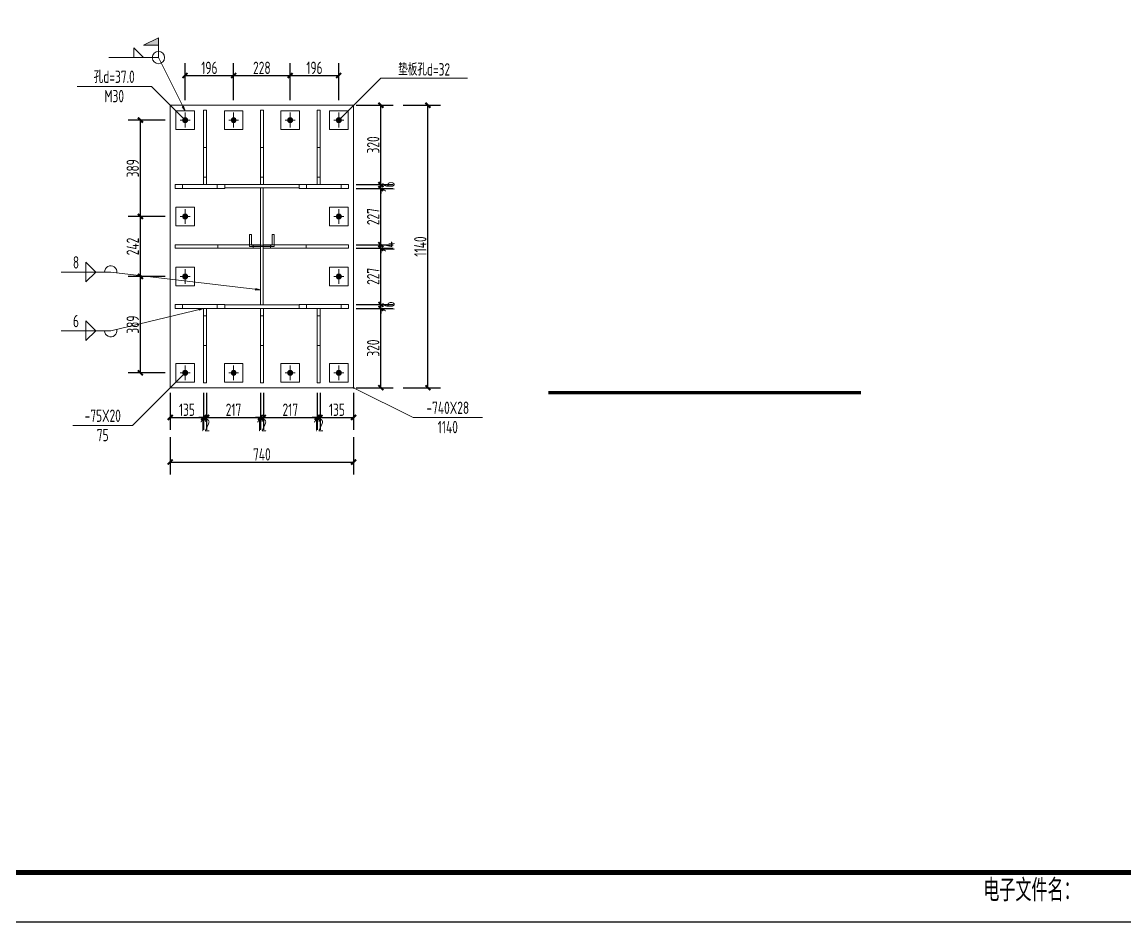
# Model space of a CAD drawing. Extents: x 95752 to 843522, y -411933 to 75567.
# Drawn here: x 221188 to 243435, y -93953 to -75794 of the extents above; entities that cross this region are included whole.
import ezdxf
from ezdxf.enums import TextEntityAlignment as Align

# ---------------------------------------------------------------- set-up
doc = ezdxf.new("R2010")
doc.units = 0
doc.header["$LTSCALE"] = 1000
doc.header["$MEASUREMENT"] = 0
doc.linetypes.add('线型2', pattern=[2.5, 1.5, -1])
for name, color, linetype, lineweight in [('14', 2, 'Continuous', 20), ('孔标注', 9, 'Continuous', 18), ('字符标注', 9, 'Continuous', 18), ('尺寸标注', 9, 'Continuous', 18), ('柱_主零件_实线', 51, 'Continuous', 18), ('柱_零件_实线', 3, 'Continuous', 18), ('焊缝标注', 9, 'Continuous', 18), ('螺栓组-普通_实线', 9, 'Continuous', 18), ('钢板标注', 9, 'Continuous', 18)]:
    doc.layers.add(name, color=color, linetype=linetype, lineweight=lineweight)
for name, color, linetype in [('_0', 7, 'Continuous'), ('DIM_SYMB', 3, 'Continuous'), ('PUB_TITLE', 4, 'Continuous')]:
    doc.layers.add(name, color=color, linetype=linetype)
doc.styles.add('FromPkpm', font='Pkpmeng', dxfattribs={"width": 0.7, "bigfont": 'Pkpmchn'})
doc.styles.add('hztxt0', font='romans.shx', dxfattribs={"bigfont": 'gbcbig0.shx'})
doc.dimstyles.new('Pkpm_100', dxfattribs={"dimtxt": 250, "dimasz": 100, "dimexe": 250, "dimexo": 0.0625, "dimgap": 30, "dimtad": 1, "dimdec": 0, "dimrnd": 5, "dimzin": 0, "dimdsep": 46, "dimtxsty": 'FromPkpm', "dimblk1": 'ARCHTICK', "dimblk2": 'ARCHTICK', "dimsah": 1, "dimcen": 0.09, "dimadec": 0, "dimazin": 0, "dimtfac": 1, "dimtdec": 0, "dimtix": 1, "dimtmove": 2, "dimatfit": 1, "dimfxl": 1, "dimtolj": 1, "dimtzin": 0, "dimarcsym": 0})

# ---------------------------------------------------------------- blocks, each defined once
blk = doc.blocks.new('_ArchTick')
at = {"color": 0, "linetype": 'ByBlock', "const_width": 0.4}
blk.add_lwpolyline([(-0.5, -0.5), (0.5, 0.5)], dxfattribs=at)
blk = doc.blocks.new('*D155')
at = {"layer": 'Defpoints', "color": 0, "linetype": 'Continuous', "transparency": 16777216}
for p in [(225456, -76873), (224476, -77473), (225456, -77473)]:
    blk.add_point(p, dxfattribs=at)
at = {"layer": '尺寸标注', "color": 0, "linetype": 'Continuous', "lineweight": -2, "transparency": 16777216}
for p, q in [((224476, -77373), (224476, -76623)), ((225456, -77373), (225456, -76623)), ((224476, -76873), (225456, -76873))]:
    blk.add_line(p, q, dxfattribs=at)
at = {"layer": '尺寸标注', "color": 0, "linetype": 'Continuous', "lineweight": -2, "transparency": 16777216, "xscale": 100, "yscale": 100, "zscale": 100, "rotation": 180}
blk.add_blockref('_ArchTick', (224476, -76873), dxfattribs=at)
at = {"layer": '尺寸标注', "color": 0, "linetype": 'Continuous', "lineweight": -2, "transparency": 16777216, "xscale": 100, "yscale": 100, "zscale": 100}
blk.add_blockref('_ArchTick', (225456, -76873), dxfattribs=at)
at = {"layer": '尺寸标注', "color": 0, "linetype": 'Continuous', "lineweight": 18, "transparency": 16777216, "insert": (224966, -76718), "char_height": 250, "attachment_point": 5, "style": 'FromPkpm'}
blk.add_mtext('\\A1;196', dxfattribs=at)
blk = doc.blocks.new('*D156')
at = {"layer": 'Defpoints', "color": 0, "linetype": 'Continuous', "transparency": 16777216}
for p in [(226596, -76873), (225456, -77473), (226596, -77473)]:
    blk.add_point(p, dxfattribs=at)
at = {"layer": '尺寸标注', "color": 0, "linetype": 'Continuous', "lineweight": -2, "transparency": 16777216}
for p, q in [((225456, -77373), (225456, -76623)), ((226596, -77373), (226596, -76623)), ((225456, -76873), (226596, -76873))]:
    blk.add_line(p, q, dxfattribs=at)
at = {"layer": '尺寸标注', "color": 0, "linetype": 'Continuous', "lineweight": -2, "transparency": 16777216, "xscale": 100, "yscale": 100, "zscale": 100, "rotation": 180}
blk.add_blockref('_ArchTick', (225456, -76873), dxfattribs=at)
at = {"layer": '尺寸标注', "color": 0, "linetype": 'Continuous', "lineweight": -2, "transparency": 16777216, "xscale": 100, "yscale": 100, "zscale": 100}
blk.add_blockref('_ArchTick', (226596, -76873), dxfattribs=at)
at = {"layer": '尺寸标注', "color": 0, "linetype": 'Continuous', "lineweight": 18, "transparency": 16777216, "insert": (226026, -76718), "char_height": 250, "attachment_point": 5, "style": 'FromPkpm'}
blk.add_mtext('\\A1;228', dxfattribs=at)
blk = doc.blocks.new('*D157')
at = {"layer": 'Defpoints', "color": 0, "linetype": 'Continuous', "transparency": 16777216}
for p in [(227576, -76873), (226596, -77473), (227576, -77473)]:
    blk.add_point(p, dxfattribs=at)
at = {"layer": '尺寸标注', "color": 0, "linetype": 'Continuous', "lineweight": -2, "transparency": 16777216}
for p, q in [((226596, -77373), (226596, -76623)), ((227576, -77373), (227576, -76623)), ((226596, -76873), (227576, -76873))]:
    blk.add_line(p, q, dxfattribs=at)
at = {"layer": '尺寸标注', "color": 0, "linetype": 'Continuous', "lineweight": -2, "transparency": 16777216, "xscale": 100, "yscale": 100, "zscale": 100, "rotation": 180}
blk.add_blockref('_ArchTick', (226596, -76873), dxfattribs=at)
at = {"layer": '尺寸标注', "color": 0, "linetype": 'Continuous', "lineweight": -2, "transparency": 16777216, "xscale": 100, "yscale": 100, "zscale": 100}
blk.add_blockref('_ArchTick', (227576, -76873), dxfattribs=at)
at = {"layer": '尺寸标注', "color": 0, "linetype": 'Continuous', "lineweight": 18, "transparency": 16777216, "insert": (227086, -76718), "char_height": 250, "attachment_point": 5, "style": 'FromPkpm'}
blk.add_mtext('\\A1;196', dxfattribs=at)
blk = doc.blocks.new('*D158')
at = {"layer": 'Defpoints', "color": 0, "linetype": 'Continuous', "transparency": 16777216}
for p in [(223576, -80928), (224176, -80928), (224176, -82873)]:
    blk.add_point(p, dxfattribs=at)
at = {"layer": '尺寸标注', "color": 0, "linetype": 'Continuous', "lineweight": -2, "transparency": 16777216}
for p, q in [((224076, -80928), (223326, -80928)), ((223576, -82873), (223576, -80928)), ((224076, -82873), (223326, -82873))]:
    blk.add_line(p, q, dxfattribs=at)
at = {"layer": '尺寸标注', "color": 0, "linetype": 'Continuous', "lineweight": -2, "transparency": 16777216, "xscale": 100, "yscale": 100, "zscale": 100}
for p, rotation in [((223576, -80928), 90), ((223576, -82873), 270)]:
    blk.add_blockref('_ArchTick', p, dxfattribs=dict(at, rotation=rotation))
at = {"layer": '尺寸标注', "color": 0, "linetype": 'Continuous', "lineweight": 18, "transparency": 16777216, "insert": (223421, -81900), "char_height": 250, "attachment_point": 5, "rotation": 90, "style": 'FromPkpm'}
blk.add_mtext('\\A1;389', dxfattribs=at)
blk = doc.blocks.new('*D159')
at = {"layer": 'Defpoints', "color": 0, "linetype": 'Continuous', "transparency": 16777216}
for p in [(223576, -79718), (224176, -79718), (224176, -80928)]:
    blk.add_point(p, dxfattribs=at)
at = {"layer": '尺寸标注', "color": 0, "linetype": 'Continuous', "lineweight": -2, "transparency": 16777216}
for p, q in [((224076, -79718), (223326, -79718)), ((223576, -80928), (223576, -79718)), ((224076, -80928), (223326, -80928))]:
    blk.add_line(p, q, dxfattribs=at)
at = {"layer": '尺寸标注', "color": 0, "linetype": 'Continuous', "lineweight": -2, "transparency": 16777216, "xscale": 100, "yscale": 100, "zscale": 100}
for p, rotation in [((223576, -79718), 90), ((223576, -80928), 270)]:
    blk.add_blockref('_ArchTick', p, dxfattribs=dict(at, rotation=rotation))
at = {"layer": '尺寸标注', "color": 0, "linetype": 'Continuous', "lineweight": 18, "transparency": 16777216, "insert": (223421, -80323), "char_height": 250, "attachment_point": 5, "rotation": 90, "style": 'FromPkpm'}
blk.add_mtext('\\A1;242', dxfattribs=at)
blk = doc.blocks.new('*D160')
at = {"layer": 'Defpoints', "color": 0, "linetype": 'Continuous', "transparency": 16777216}
for p in [(223576, -77773), (224176, -77773), (224176, -79718)]:
    blk.add_point(p, dxfattribs=at)
at = {"layer": '尺寸标注', "color": 0, "linetype": 'Continuous', "lineweight": -2, "transparency": 16777216}
for p, q in [((224076, -77773), (223326, -77773)), ((223576, -79718), (223576, -77773)), ((224076, -79718), (223326, -79718))]:
    blk.add_line(p, q, dxfattribs=at)
at = {"layer": '尺寸标注', "color": 0, "linetype": 'Continuous', "lineweight": -2, "transparency": 16777216, "xscale": 100, "yscale": 100, "zscale": 100}
for p, rotation in [((223576, -77773), 90), ((223576, -79718), 270)]:
    blk.add_blockref('_ArchTick', p, dxfattribs=dict(at, rotation=rotation))
at = {"layer": '尺寸标注', "color": 0, "linetype": 'Continuous', "lineweight": 18, "transparency": 16777216, "insert": (223421, -78745), "char_height": 250, "attachment_point": 5, "rotation": 90, "style": 'FromPkpm'}
blk.add_mtext('\\A1;389', dxfattribs=at)
blk = doc.blocks.new('*D161')
at = {"layer": 'Defpoints', "color": 0, "linetype": 'Continuous', "transparency": 16777216}
for p in [(228776, -77473), (229376, -77473), (228776, -83173)]:
    blk.add_point(p, dxfattribs=at)
at = {"layer": '尺寸标注', "color": 0, "linetype": 'Continuous', "lineweight": -2, "transparency": 16777216}
for p, q in [((228876, -77473), (229626, -77473)), ((229376, -83173), (229376, -77473)), ((228876, -83173), (229626, -83173))]:
    blk.add_line(p, q, dxfattribs=at)
at = {"layer": '尺寸标注', "color": 0, "linetype": 'Continuous', "lineweight": -2, "transparency": 16777216, "xscale": 100, "yscale": 100, "zscale": 100}
for p, rotation in [((229376, -77473), 90), ((229376, -83173), 270)]:
    blk.add_blockref('_ArchTick', p, dxfattribs=dict(at, rotation=rotation))
at = {"layer": '尺寸标注', "color": 0, "linetype": 'Continuous', "lineweight": 18, "transparency": 16777216, "insert": (229221, -80323), "char_height": 250, "attachment_point": 5, "rotation": 90, "style": 'FromPkpm'}
blk.add_mtext('\\A1;1140', dxfattribs=at)
blk = doc.blocks.new('*D162')
at = {"layer": 'Defpoints', "color": 0, "linetype": 'Continuous', "transparency": 16777216}
for p in [(224176, -84073), (227876, -84073), (227876, -84673)]:
    blk.add_point(p, dxfattribs=at)
at = {"layer": '尺寸标注', "color": 0, "linetype": 'Continuous', "lineweight": -2, "transparency": 16777216}
for p, q in [((224176, -84173), (224176, -84923)), ((227876, -84173), (227876, -84923)), ((224176, -84673), (227876, -84673))]:
    blk.add_line(p, q, dxfattribs=at)
at = {"layer": '尺寸标注', "color": 0, "linetype": 'Continuous', "lineweight": -2, "transparency": 16777216, "xscale": 100, "yscale": 100, "zscale": 100, "rotation": 180}
blk.add_blockref('_ArchTick', (224176, -84673), dxfattribs=at)
at = {"layer": '尺寸标注', "color": 0, "linetype": 'Continuous', "lineweight": -2, "transparency": 16777216, "xscale": 100, "yscale": 100, "zscale": 100}
blk.add_blockref('_ArchTick', (227876, -84673), dxfattribs=at)
at = {"layer": '尺寸标注', "color": 0, "linetype": 'Continuous', "lineweight": 18, "transparency": 16777216, "insert": (226026, -84518), "char_height": 250, "attachment_point": 5, "style": 'FromPkpm'}
blk.add_mtext('\\A1;740', dxfattribs=at)
blk = doc.blocks.new('*D163')
at = {"layer": 'Defpoints', "color": 0, "linetype": 'Continuous', "transparency": 16777216}
for p in [(224176, -83173), (224851, -83173), (224851, -83773)]:
    blk.add_point(p, dxfattribs=at)
at = {"layer": '尺寸标注', "color": 0, "linetype": 'Continuous', "lineweight": -2, "transparency": 16777216}
for p, q in [((224176, -83273), (224176, -84023)), ((224851, -83273), (224851, -84023)), ((224176, -83773), (224851, -83773))]:
    blk.add_line(p, q, dxfattribs=at)
at = {"layer": '尺寸标注', "color": 0, "linetype": 'Continuous', "lineweight": -2, "transparency": 16777216, "xscale": 100, "yscale": 100, "zscale": 100, "rotation": 180}
blk.add_blockref('_ArchTick', (224176, -83773), dxfattribs=at)
at = {"layer": '尺寸标注', "color": 0, "linetype": 'Continuous', "lineweight": -2, "transparency": 16777216, "xscale": 100, "yscale": 100, "zscale": 100}
blk.add_blockref('_ArchTick', (224851, -83773), dxfattribs=at)
at = {"layer": '尺寸标注', "color": 0, "linetype": 'Continuous', "lineweight": 18, "transparency": 16777216, "insert": (224514, -83618), "char_height": 250, "attachment_point": 5, "style": 'FromPkpm'}
blk.add_mtext('\\A1;135', dxfattribs=at)
blk = doc.blocks.new('*D164')
at = {"layer": 'Defpoints', "color": 0, "linetype": 'Continuous', "transparency": 16777216}
for p in [(224851, -83173), (224911, -83173), (224911, -83773)]:
    blk.add_point(p, dxfattribs=at)
at = {"layer": '尺寸标注', "color": 0, "linetype": 'Continuous', "lineweight": -2, "transparency": 16777216}
for p, q in [((224851, -83273), (224851, -84023)), ((224911, -83273), (224911, -84023)), ((224851, -83773), (224751, -83773)), ((224851, -83773), (224911, -83773)), ((224911, -83773), (225011, -83773))]:
    blk.add_line(p, q, dxfattribs=at)
at = {"layer": '尺寸标注', "color": 0, "linetype": 'Continuous', "lineweight": -2, "transparency": 16777216, "xscale": 100, "yscale": 100, "zscale": 100}
blk.add_blockref('_ArchTick', (224851, -83773), dxfattribs=at)
at = {"layer": '尺寸标注', "color": 0, "linetype": 'Continuous', "lineweight": -2, "transparency": 16777216, "xscale": 100, "yscale": 100, "zscale": 100, "rotation": 180}
blk.add_blockref('_ArchTick', (224911, -83773), dxfattribs=at)
at = {"layer": '尺寸标注', "color": 0, "linetype": 'Continuous', "lineweight": 18, "transparency": 16777216, "insert": (224881, -83928), "char_height": 250, "attachment_point": 5, "style": 'FromPkpm'}
blk.add_mtext('\\A1;12', dxfattribs=at)
blk = doc.blocks.new('*D165')
at = {"layer": 'Defpoints', "color": 0, "linetype": 'Continuous', "transparency": 16777216}
for p in [(224911, -83173), (225996, -83173), (225996, -83773)]:
    blk.add_point(p, dxfattribs=at)
at = {"layer": '尺寸标注', "color": 0, "linetype": 'Continuous', "lineweight": -2, "transparency": 16777216}
for p, q in [((224911, -83273), (224911, -84023)), ((225996, -83273), (225996, -84023)), ((224911, -83773), (225996, -83773))]:
    blk.add_line(p, q, dxfattribs=at)
at = {"layer": '尺寸标注', "color": 0, "linetype": 'Continuous', "lineweight": -2, "transparency": 16777216, "xscale": 100, "yscale": 100, "zscale": 100, "rotation": 180}
blk.add_blockref('_ArchTick', (224911, -83773), dxfattribs=at)
at = {"layer": '尺寸标注', "color": 0, "linetype": 'Continuous', "lineweight": -2, "transparency": 16777216, "xscale": 100, "yscale": 100, "zscale": 100}
blk.add_blockref('_ArchTick', (225996, -83773), dxfattribs=at)
at = {"layer": '尺寸标注', "color": 0, "linetype": 'Continuous', "lineweight": 18, "transparency": 16777216, "insert": (225454, -83618), "char_height": 250, "attachment_point": 5, "style": 'FromPkpm'}
blk.add_mtext('\\A1;217', dxfattribs=at)
blk = doc.blocks.new('*D166')
at = {"layer": 'Defpoints', "color": 0, "linetype": 'Continuous', "transparency": 16777216}
for p in [(225996, -83173), (226056, -83173), (226056, -83773)]:
    blk.add_point(p, dxfattribs=at)
at = {"layer": '尺寸标注', "color": 0, "linetype": 'Continuous', "lineweight": -2, "transparency": 16777216}
for p, q in [((225996, -83273), (225996, -84023)), ((226056, -83273), (226056, -84023)), ((225996, -83773), (225896, -83773)), ((225996, -83773), (226056, -83773)), ((226056, -83773), (226156, -83773))]:
    blk.add_line(p, q, dxfattribs=at)
at = {"layer": '尺寸标注', "color": 0, "linetype": 'Continuous', "lineweight": -2, "transparency": 16777216, "xscale": 100, "yscale": 100, "zscale": 100}
blk.add_blockref('_ArchTick', (225996, -83773), dxfattribs=at)
at = {"layer": '尺寸标注', "color": 0, "linetype": 'Continuous', "lineweight": -2, "transparency": 16777216, "xscale": 100, "yscale": 100, "zscale": 100, "rotation": 180}
blk.add_blockref('_ArchTick', (226056, -83773), dxfattribs=at)
at = {"layer": '尺寸标注', "color": 0, "linetype": 'Continuous', "lineweight": 18, "transparency": 16777216, "insert": (226026, -83928), "char_height": 250, "attachment_point": 5, "style": 'FromPkpm'}
blk.add_mtext('\\A1;12', dxfattribs=at)
blk = doc.blocks.new('*D167')
at = {"layer": 'Defpoints', "color": 0, "linetype": 'Continuous', "transparency": 16777216}
for p in [(226056, -83173), (227141, -83173), (227141, -83773)]:
    blk.add_point(p, dxfattribs=at)
at = {"layer": '尺寸标注', "color": 0, "linetype": 'Continuous', "lineweight": -2, "transparency": 16777216}
for p, q in [((226056, -83273), (226056, -84023)), ((227141, -83273), (227141, -84023)), ((226056, -83773), (227141, -83773))]:
    blk.add_line(p, q, dxfattribs=at)
at = {"layer": '尺寸标注', "color": 0, "linetype": 'Continuous', "lineweight": -2, "transparency": 16777216, "xscale": 100, "yscale": 100, "zscale": 100, "rotation": 180}
blk.add_blockref('_ArchTick', (226056, -83773), dxfattribs=at)
at = {"layer": '尺寸标注', "color": 0, "linetype": 'Continuous', "lineweight": -2, "transparency": 16777216, "xscale": 100, "yscale": 100, "zscale": 100}
blk.add_blockref('_ArchTick', (227141, -83773), dxfattribs=at)
at = {"layer": '尺寸标注', "color": 0, "linetype": 'Continuous', "lineweight": 18, "transparency": 16777216, "insert": (226599, -83618), "char_height": 250, "attachment_point": 5, "style": 'FromPkpm'}
blk.add_mtext('\\A1;217', dxfattribs=at)
blk = doc.blocks.new('*D168')
at = {"layer": 'Defpoints', "color": 0, "linetype": 'Continuous', "transparency": 16777216}
for p in [(227141, -83173), (227201, -83173), (227201, -83773)]:
    blk.add_point(p, dxfattribs=at)
at = {"layer": '尺寸标注', "color": 0, "linetype": 'Continuous', "lineweight": -2, "transparency": 16777216}
for p, q in [((227141, -83273), (227141, -84023)), ((227201, -83273), (227201, -84023)), ((227141, -83773), (227041, -83773)), ((227141, -83773), (227201, -83773)), ((227201, -83773), (227301, -83773))]:
    blk.add_line(p, q, dxfattribs=at)
at = {"layer": '尺寸标注', "color": 0, "linetype": 'Continuous', "lineweight": -2, "transparency": 16777216, "xscale": 100, "yscale": 100, "zscale": 100}
blk.add_blockref('_ArchTick', (227141, -83773), dxfattribs=at)
at = {"layer": '尺寸标注', "color": 0, "linetype": 'Continuous', "lineweight": -2, "transparency": 16777216, "xscale": 100, "yscale": 100, "zscale": 100, "rotation": 180}
blk.add_blockref('_ArchTick', (227201, -83773), dxfattribs=at)
at = {"layer": '尺寸标注', "color": 0, "linetype": 'Continuous', "lineweight": 18, "transparency": 16777216, "insert": (227171, -83928), "char_height": 250, "attachment_point": 5, "style": 'FromPkpm'}
blk.add_mtext('\\A1;12', dxfattribs=at)
blk = doc.blocks.new('*D169')
at = {"layer": 'Defpoints', "color": 0, "linetype": 'Continuous', "transparency": 16777216}
for p in [(227201, -83173), (227876, -83173), (227876, -83773)]:
    blk.add_point(p, dxfattribs=at)
at = {"layer": '尺寸标注', "color": 0, "linetype": 'Continuous', "lineweight": -2, "transparency": 16777216}
for p, q in [((227201, -83273), (227201, -84023)), ((227876, -83273), (227876, -84023)), ((227201, -83773), (227876, -83773))]:
    blk.add_line(p, q, dxfattribs=at)
at = {"layer": '尺寸标注', "color": 0, "linetype": 'Continuous', "lineweight": -2, "transparency": 16777216, "xscale": 100, "yscale": 100, "zscale": 100, "rotation": 180}
blk.add_blockref('_ArchTick', (227201, -83773), dxfattribs=at)
at = {"layer": '尺寸标注', "color": 0, "linetype": 'Continuous', "lineweight": -2, "transparency": 16777216, "xscale": 100, "yscale": 100, "zscale": 100}
blk.add_blockref('_ArchTick', (227876, -83773), dxfattribs=at)
at = {"layer": '尺寸标注', "color": 0, "linetype": 'Continuous', "lineweight": 18, "transparency": 16777216, "insert": (227539, -83618), "char_height": 250, "attachment_point": 5, "style": 'FromPkpm'}
blk.add_mtext('\\A1;135', dxfattribs=at)
blk = doc.blocks.new('*D170')
at = {"layer": 'Defpoints', "color": 0, "linetype": 'Continuous', "transparency": 16777216}
for p in [(227826, -81573), (228426, -81573), (227826, -83173)]:
    blk.add_point(p, dxfattribs=at)
at = {"layer": '尺寸标注', "color": 0, "linetype": 'Continuous', "lineweight": -2, "transparency": 16777216}
for p, q in [((227926, -81573), (228676, -81573)), ((228426, -83173), (228426, -81573)), ((227926, -83173), (228676, -83173))]:
    blk.add_line(p, q, dxfattribs=at)
at = {"layer": '尺寸标注', "color": 0, "linetype": 'Continuous', "lineweight": -2, "transparency": 16777216, "xscale": 100, "yscale": 100, "zscale": 100}
for p, rotation in [((228426, -81573), 90), ((228426, -83173), 270)]:
    blk.add_blockref('_ArchTick', p, dxfattribs=dict(at, rotation=rotation))
at = {"layer": '尺寸标注', "color": 0, "linetype": 'Continuous', "lineweight": 18, "transparency": 16777216, "insert": (228271, -82373), "char_height": 250, "attachment_point": 5, "rotation": 90, "style": 'FromPkpm'}
blk.add_mtext('\\A1;320', dxfattribs=at)
blk = doc.blocks.new('*D171')
at = {"layer": 'Defpoints', "color": 0, "linetype": 'Continuous', "transparency": 16777216}
for p in [(227826, -81493), (227826, -81573), (228426, -81493)]:
    blk.add_point(p, dxfattribs=at)
at = {"layer": '尺寸标注', "color": 0, "linetype": 'Continuous', "lineweight": -2, "transparency": 16777216}
for p, q in [((228426, -81493), (228426, -81393)), ((227926, -81493), (228676, -81493)), ((227926, -81573), (228676, -81573)), ((228426, -81573), (228426, -81493)), ((228426, -81573), (228426, -81673))]:
    blk.add_line(p, q, dxfattribs=at)
at = {"layer": '尺寸标注', "color": 0, "linetype": 'Continuous', "lineweight": -2, "transparency": 16777216, "xscale": 100, "yscale": 100, "zscale": 100}
for p, rotation in [((228426, -81493), 270), ((228426, -81573), 90)]:
    blk.add_blockref('_ArchTick', p, dxfattribs=dict(at, rotation=rotation))
at = {"layer": '尺寸标注', "color": 0, "linetype": 'Continuous', "lineweight": 18, "transparency": 16777216, "insert": (228581, -81533), "char_height": 250, "attachment_point": 5, "rotation": 90, "style": 'FromPkpm'}
blk.add_mtext('\\A1;16', dxfattribs=at)
blk = doc.blocks.new('*D172')
at = {"layer": 'Defpoints', "color": 0, "linetype": 'Continuous', "transparency": 16777216}
for p in [(227826, -80358), (228426, -80358), (227826, -81493)]:
    blk.add_point(p, dxfattribs=at)
at = {"layer": '尺寸标注', "color": 0, "linetype": 'Continuous', "lineweight": -2, "transparency": 16777216}
for p, q in [((227926, -80358), (228676, -80358)), ((228426, -81493), (228426, -80358)), ((227926, -81493), (228676, -81493))]:
    blk.add_line(p, q, dxfattribs=at)
at = {"layer": '尺寸标注', "color": 0, "linetype": 'Continuous', "lineweight": -2, "transparency": 16777216, "xscale": 100, "yscale": 100, "zscale": 100}
for p, rotation in [((228426, -80358), 90), ((228426, -81493), 270)]:
    blk.add_blockref('_ArchTick', p, dxfattribs=dict(at, rotation=rotation))
at = {"layer": '尺寸标注', "color": 0, "linetype": 'Continuous', "lineweight": 18, "transparency": 16777216, "insert": (228271, -80925), "char_height": 250, "attachment_point": 5, "rotation": 90, "style": 'FromPkpm'}
blk.add_mtext('\\A1;227', dxfattribs=at)
blk = doc.blocks.new('*D173')
at = {"layer": 'Defpoints', "color": 0, "linetype": 'Continuous', "transparency": 16777216}
for p in [(227826, -80288), (228426, -80288), (227826, -80358)]:
    blk.add_point(p, dxfattribs=at)
at = {"layer": '尺寸标注', "color": 0, "linetype": 'Continuous', "lineweight": -2, "transparency": 16777216}
for p, q in [((227926, -80288), (228676, -80288)), ((228426, -80288), (228426, -80188)), ((228426, -80358), (228426, -80288)), ((227926, -80358), (228676, -80358)), ((228426, -80358), (228426, -80458))]:
    blk.add_line(p, q, dxfattribs=at)
at = {"layer": '尺寸标注', "color": 0, "linetype": 'Continuous', "lineweight": -2, "transparency": 16777216, "xscale": 100, "yscale": 100, "zscale": 100}
for p, rotation in [((228426, -80288), 270), ((228426, -80358), 90)]:
    blk.add_blockref('_ArchTick', p, dxfattribs=dict(at, rotation=rotation))
at = {"layer": '尺寸标注', "color": 0, "linetype": 'Continuous', "lineweight": 18, "transparency": 16777216, "insert": (228581, -80323), "char_height": 250, "attachment_point": 5, "rotation": 90, "style": 'FromPkpm'}
blk.add_mtext('\\A1;14', dxfattribs=at)
blk = doc.blocks.new('*D174')
at = {"layer": 'Defpoints', "color": 0, "linetype": 'Continuous', "transparency": 16777216}
for p in [(227826, -79153), (228426, -79153), (227826, -80288)]:
    blk.add_point(p, dxfattribs=at)
at = {"layer": '尺寸标注', "color": 0, "linetype": 'Continuous', "lineweight": -2, "transparency": 16777216}
for p, q in [((227926, -79153), (228676, -79153)), ((228426, -80288), (228426, -79153)), ((227926, -80288), (228676, -80288))]:
    blk.add_line(p, q, dxfattribs=at)
at = {"layer": '尺寸标注', "color": 0, "linetype": 'Continuous', "lineweight": -2, "transparency": 16777216, "xscale": 100, "yscale": 100, "zscale": 100}
for p, rotation in [((228426, -79153), 90), ((228426, -80288), 270)]:
    blk.add_blockref('_ArchTick', p, dxfattribs=dict(at, rotation=rotation))
at = {"layer": '尺寸标注', "color": 0, "linetype": 'Continuous', "lineweight": 18, "transparency": 16777216, "insert": (228271, -79720), "char_height": 250, "attachment_point": 5, "rotation": 90, "style": 'FromPkpm'}
blk.add_mtext('\\A1;227', dxfattribs=at)
blk = doc.blocks.new('*D175')
at = {"layer": 'Defpoints', "color": 0, "linetype": 'Continuous', "transparency": 16777216}
for p in [(227826, -79073), (227826, -79153), (228426, -79073)]:
    blk.add_point(p, dxfattribs=at)
at = {"layer": '尺寸标注', "color": 0, "linetype": 'Continuous', "lineweight": -2, "transparency": 16777216}
for p, q in [((228426, -79073), (228426, -78973)), ((227926, -79073), (228676, -79073)), ((227926, -79153), (228676, -79153)), ((228426, -79153), (228426, -79073)), ((228426, -79153), (228426, -79253))]:
    blk.add_line(p, q, dxfattribs=at)
at = {"layer": '尺寸标注', "color": 0, "linetype": 'Continuous', "lineweight": -2, "transparency": 16777216, "xscale": 100, "yscale": 100, "zscale": 100}
for p, rotation in [((228426, -79073), 270), ((228426, -79153), 90)]:
    blk.add_blockref('_ArchTick', p, dxfattribs=dict(at, rotation=rotation))
at = {"layer": '尺寸标注', "color": 0, "linetype": 'Continuous', "lineweight": 18, "transparency": 16777216, "insert": (228581, -79113), "char_height": 250, "attachment_point": 5, "rotation": 90, "style": 'FromPkpm'}
blk.add_mtext('\\A1;16', dxfattribs=at)
blk = doc.blocks.new('*D176')
at = {"layer": 'Defpoints', "color": 0, "linetype": 'Continuous', "transparency": 16777216}
for p in [(227826, -77473), (228426, -77473), (227826, -79073)]:
    blk.add_point(p, dxfattribs=at)
at = {"layer": '尺寸标注', "color": 0, "linetype": 'Continuous', "lineweight": -2, "transparency": 16777216}
for p, q in [((227926, -77473), (228676, -77473)), ((228426, -79073), (228426, -77473)), ((227926, -79073), (228676, -79073))]:
    blk.add_line(p, q, dxfattribs=at)
at = {"layer": '尺寸标注', "color": 0, "linetype": 'Continuous', "lineweight": -2, "transparency": 16777216, "xscale": 100, "yscale": 100, "zscale": 100}
for p, rotation in [((228426, -77473), 90), ((228426, -79073), 270)]:
    blk.add_blockref('_ArchTick', p, dxfattribs=dict(at, rotation=rotation))
at = {"layer": '尺寸标注', "color": 0, "linetype": 'Continuous', "lineweight": 18, "transparency": 16777216, "insert": (228271, -78273), "char_height": 250, "attachment_point": 5, "rotation": 90, "style": 'FromPkpm'}
blk.add_mtext('\\A1;320', dxfattribs=at)
blk = doc.blocks.new('弘吉车间2')
at = {"layer": '14', "style": 'hztxt0'}
blk.add_text('电子文件名：', height=450, rotation=359.9997, dxfattribs=at).set_placement((-24105, -584))

msp = doc.modelspace()

# ---------------------------------------------------------------- hatches: boundary and pattern name
at = {"layer": '孔标注'}
h = msp.add_hatch(color=0, dxfattribs=at)
edge = h.paths.add_edge_path()
edge.add_arc((224476.1, -77772.7), 10, 0, 360)
at = {"layer": '字符标注'}
h = msp.add_hatch(color=0, dxfattribs=at)
edge = h.paths.add_edge_path()
edge.add_arc((227576.1, -77772.7), 10, 0, 360)
at = {"layer": '焊缝标注'}
for points in [[(223939.5, -76261.9), (223639.5, -76261.9), (223939.5, -76111.9)], [(224476.1, -77585.2), (224444.8, -77489), (224418, -77502.5)], [(226001.1, -81198.9), (225903.6, -81172.2), (225900.1, -81202)], [(224851.1, -81572.7), (224750.4, -81581.4), (224757.4, -81610.6)]]:
    msp.add_hatch(color=0, dxfattribs=at).paths.add_polyline_path(points)
at = {"layer": '螺栓组-普通_实线'}
h = msp.add_hatch(color=1, dxfattribs=at)
edge = h.paths.add_edge_path()
edge.add_arc((224476.1, -77772.7), 50, 0, 360)
h = msp.add_hatch(color=1, dxfattribs=at)
edge = h.paths.add_edge_path()
edge.add_arc((225456.1, -77772.7), 50, 0, 360)
h = msp.add_hatch(color=1, dxfattribs=at)
edge = h.paths.add_edge_path()
edge.add_arc((226596.1, -77772.7), 50, 0, 360)
h = msp.add_hatch(color=1, dxfattribs=at)
edge = h.paths.add_edge_path()
edge.add_arc((227576.1, -77772.7), 50, 0, 360)
h = msp.add_hatch(color=1, dxfattribs=at)
edge = h.paths.add_edge_path()
edge.add_arc((224476.1, -79717.7), 50, 0, 360)
h = msp.add_hatch(color=1, dxfattribs=at)
edge = h.paths.add_edge_path()
edge.add_arc((227576.1, -79717.7), 50, 0, 360)
h = msp.add_hatch(color=1, dxfattribs=at)
edge = h.paths.add_edge_path()
edge.add_arc((224476.1, -80927.7), 50, 0, 360)
h = msp.add_hatch(color=1, dxfattribs=at)
edge = h.paths.add_edge_path()
edge.add_arc((227576.1, -80927.7), 50, 0, 360)
h = msp.add_hatch(color=1, dxfattribs=at)
edge = h.paths.add_edge_path()
edge.add_arc((224476.1, -82872.7), 50, 0, 360)
h = msp.add_hatch(color=1, dxfattribs=at)
edge = h.paths.add_edge_path()
edge.add_arc((225456.1, -82872.7), 50, 0, 360)
h = msp.add_hatch(color=1, dxfattribs=at)
edge = h.paths.add_edge_path()
edge.add_arc((226596.1, -82872.7), 50, 0, 360)
h = msp.add_hatch(color=1, dxfattribs=at)
edge = h.paths.add_edge_path()
edge.add_arc((227576.1, -82872.7), 50, 0, 360)
at = {"layer": '钢板标注'}
h = msp.add_hatch(color=0, dxfattribs=at)
edge = h.paths.add_edge_path()
edge.add_arc((224476.1, -82872.7), 10, 0, 360)
h = msp.add_hatch(color=0, dxfattribs=at)
edge = h.paths.add_edge_path()
edge.add_arc((227876.1, -83172.7), 10, 0, 360)

# ---------------------------------------------------------------- linework, layer by layer
at = {"layer": 'DIM_SYMB', "const_width": 70}
msp.add_lwpolyline([(231806.7, -83274.9), (238111.9, -83274.9)], dxfattribs=at)
at = {"layer": 'PUB_TITLE'}
msp.add_lwpolyline([(146782.8, -93953.3), (265682.8, -93953.3), (265682.8, -9853.3), (146782.8, -9853.3)], close=True, dxfattribs=at)
at = {"layer": 'PUB_TITLE', "const_width": 100}
msp.add_lwpolyline([(149282.8, -92953.3), (264682.8, -92953.3), (264682.8, -10853.3), (149282.8, -10853.3)], close=True, dxfattribs=at)
at = {"layer": '孔标注', "color": 0, "ltscale": 100}
for p, q in [((223797.3, -77093.9), (222297.3, -77093.9)), ((224476.1, -77772.7), (223797.3, -77093.9))]:
    msp.add_line(p, q, dxfattribs=at)
msp.add_circle((224476.1, -77772.7), 10, dxfattribs=at)
at = {"layer": '字符标注', "color": 0, "ltscale": 100}
for p, q in [((227576.1, -77772.7), (228424.7, -76924.2)), ((228424.7, -76924.2), (230174.7, -76924.2))]:
    msp.add_line(p, q, dxfattribs=at)
msp.add_circle((227576.1, -77772.7), 10, dxfattribs=at)
at = {"layer": '柱_主零件_实线', "ltscale": 100}
for p, q in [((226776.1, -79072.7), (225276.1, -79072.7)), ((225276.1, -79072.7), (225276.1, -79142.7)), ((225276.1, -79142.7), (226776.1, -79142.7)), ((226001.1, -79142.7), (226001.1, -81502.7)), ((226051.1, -81502.7), (226051.1, -79142.7)), ((226776.1, -79142.7), (226776.1, -79072.7)), ((225276.1, -81502.7), (225276.1, -81572.7)), ((226776.1, -81502.7), (225276.1, -81502.7)), ((225276.1, -81572.7), (226776.1, -81572.7)), ((226776.1, -81572.7), (226776.1, -81502.7))]:
    msp.add_line(p, q, dxfattribs=at)
at = {"layer": '柱_零件_实线', "ltscale": 100}
for p, q in [((224176.1, -83172.7), (224176.1, -77472.7)), ((224176.1, -77472.7), (227876.1, -77472.7)), ((224663.6, -77585.2), (224288.6, -77585.2)), ((224288.6, -77585.2), (224288.6, -77960.2)), ((224663.6, -77960.2), (224663.6, -77585.2)), ((224851.1, -77572.7), (224851.1, -79072.7)), ((224911.1, -77572.7), (224851.1, -77572.7)), ((224911.1, -79072.7), (224911.1, -77572.7)), ((225643.6, -77585.2), (225268.6, -77585.2)), ((225268.6, -77585.2), (225268.6, -77960.2)), ((225643.6, -77960.2), (225643.6, -77585.2)), ((226056.1, -77572.7), (225996.1, -77572.7)), ((225996.1, -77572.7), (225996.1, -79072.7)), ((226056.1, -79072.7), (226056.1, -77572.7)), ((226783.6, -77585.2), (226408.6, -77585.2)), ((226408.6, -77585.2), (226408.6, -77960.2)), ((226783.6, -77960.2), (226783.6, -77585.2)), ((227201.1, -77572.7), (227141.1, -77572.7)), ((227141.1, -77572.7), (227141.1, -79072.7)), ((227201.1, -79072.7), (227201.1, -77572.7)), ((227763.6, -77585.2), (227388.6, -77585.2)), ((227388.6, -77585.2), (227388.6, -77960.2)), ((227763.6, -77960.2), (227763.6, -77585.2)), ((227876.1, -77472.7), (227876.1, -83172.7)), ((224288.6, -77960.2), (224663.6, -77960.2)), ((225268.6, -77960.2), (225643.6, -77960.2)), ((226408.6, -77960.2), (226783.6, -77960.2)), ((227388.6, -77960.2), (227763.6, -77960.2)), ((224911.1, -78322.7), (224851.1, -78322.7)), ((226056.1, -78322.7), (225996.1, -78322.7)), ((227201.1, -78322.7), (227141.1, -78322.7)), ((225276.1, -79072.7), (224276.1, -79072.7)), ((224276.1, -79152.7), (224276.1, -79072.7)), ((224276.1, -79152.7), (225276.1, -79152.7)), ((224426.1, -79152.7), (224426.1, -79072.7)), ((225276.1, -79152.7), (225276.1, -79072.7)), ((226056.1, -79072.7), (225996.1, -79072.7)), ((227776.1, -79072.7), (226776.1, -79072.7)), ((226776.1, -79152.7), (226776.1, -79072.7)), ((226776.1, -79152.7), (227776.1, -79152.7)), ((227626.1, -79152.7), (227626.1, -79072.7)), ((227776.1, -79152.7), (227776.1, -79072.7)), ((224288.6, -79530.2), (224288.6, -79905.2)), ((224663.6, -79530.2), (224288.6, -79530.2)), ((224663.6, -79905.2), (224663.6, -79530.2)), ((227388.6, -79530.2), (227388.6, -79905.2)), ((227763.6, -79530.2), (227388.6, -79530.2)), ((227763.6, -79905.2), (227763.6, -79530.2)), ((224288.6, -79905.2), (224663.6, -79905.2)), ((227388.6, -79905.2), (227763.6, -79905.2)), ((224276.1, -80357.7), (224276.1, -80287.7)), ((226001.1, -80287.7), (224276.1, -80287.7)), ((225136.1, -80357.7), (225136.1, -80287.7)), ((226001.1, -80357.7), (226001.1, -80287.7)), ((227776.1, -80287.7), (226051.1, -80287.7)), ((226051.1, -80357.7), (226051.1, -80287.7)), ((226916.1, -80357.7), (226916.1, -80287.7)), ((227776.1, -80357.7), (227776.1, -80287.7)), ((224276.1, -80357.7), (226001.1, -80357.7)), ((226051.1, -80357.7), (227776.1, -80357.7)), ((224288.6, -80740.2), (224288.6, -81115.2)), ((224663.6, -80740.2), (224288.6, -80740.2)), ((224663.6, -81115.2), (224663.6, -80740.2)), ((227388.6, -80740.2), (227388.6, -81115.2)), ((227763.6, -80740.2), (227388.6, -80740.2)), ((227763.6, -81115.2), (227763.6, -80740.2)), ((224288.6, -81115.2), (224663.6, -81115.2)), ((227388.6, -81115.2), (227763.6, -81115.2)), ((224276.1, -81492.7), (224276.1, -81572.7)), ((224276.1, -81492.7), (225276.1, -81492.7)), ((225276.1, -81572.7), (224276.1, -81572.7)), ((224426.1, -81492.7), (224426.1, -81572.7)), ((224851.1, -81572.7), (224851.1, -83072.7)), ((224911.1, -83072.7), (224911.1, -81572.7)), ((225276.1, -81572.7), (225276.1, -81492.7)), ((226056.1, -81572.7), (225996.1, -81572.7)), ((225996.1, -81572.7), (225996.1, -83072.7)), ((226056.1, -83072.7), (226056.1, -81572.7)), ((226776.1, -81572.7), (226776.1, -81492.7)), ((226776.1, -81492.7), (227776.1, -81492.7)), ((227776.1, -81572.7), (226776.1, -81572.7)), ((227141.1, -81572.7), (227141.1, -83072.7)), ((227201.1, -83072.7), (227201.1, -81572.7)), ((227626.1, -81492.7), (227626.1, -81572.7)), ((227776.1, -81492.7), (227776.1, -81572.7)), ((224911.1, -82322.7), (224851.1, -82322.7)), ((226056.1, -82322.7), (225996.1, -82322.7)), ((227201.1, -82322.7), (227141.1, -82322.7)), ((224288.6, -82685.2), (224288.6, -83060.2)), ((224663.6, -82685.2), (224288.6, -82685.2)), ((224663.6, -83060.2), (224663.6, -82685.2)), ((225643.6, -82685.2), (225268.6, -82685.2)), ((225268.6, -82685.2), (225268.6, -83060.2)), ((225643.6, -83060.2), (225643.6, -82685.2)), ((226783.6, -82685.2), (226408.6, -82685.2)), ((226408.6, -82685.2), (226408.6, -83060.2)), ((226783.6, -83060.2), (226783.6, -82685.2)), ((227388.6, -82685.2), (227388.6, -83060.2)), ((227763.6, -82685.2), (227388.6, -82685.2)), ((227763.6, -83060.2), (227763.6, -82685.2)), ((227876.1, -83172.7), (224176.1, -83172.7)), ((224288.6, -83060.2), (224663.6, -83060.2)), ((224911.1, -83072.7), (224851.1, -83072.7)), ((225268.6, -83060.2), (225643.6, -83060.2)), ((226056.1, -83072.7), (225996.1, -83072.7)), ((226408.6, -83060.2), (226783.6, -83060.2)), ((227201.1, -83072.7), (227141.1, -83072.7)), ((227388.6, -83060.2), (227763.6, -83060.2))]:
    msp.add_line(p, q, dxfattribs=at)
at = {"layer": '柱_零件_实线', "linetype": '线型2', "ltscale": 100}
for p, q in [((224911.1, -78922.7), (224851.1, -78922.7)), ((226056.1, -78922.7), (225996.1, -78922.7)), ((227201.1, -78922.7), (227141.1, -78922.7)), ((225126.1, -79152.7), (225126.1, -79072.7)), ((226926.1, -79152.7), (226926.1, -79072.7)), ((225776.1, -80082.7), (225818.6, -80082.7)), ((225776.1, -80082.7), (225776.1, -80322.7)), ((225818.6, -80296.2), (225818.6, -80082.7)), ((226233.6, -80082.7), (226276.1, -80082.7)), ((226233.6, -80296.2), (226233.6, -80082.7)), ((226276.1, -80322.7), (226276.1, -80082.7)), ((226233.6, -80296.2), (225818.6, -80296.2)), ((225851.1, -80357.7), (225851.1, -80287.7)), ((226201.1, -80357.7), (226201.1, -80287.7)), ((225776.1, -80322.7), (226276.1, -80322.7)), ((225126.1, -81492.7), (225126.1, -81572.7)), ((226926.1, -81492.7), (226926.1, -81572.7)), ((224911.1, -81722.7), (224851.1, -81722.7)), ((226056.1, -81722.7), (225996.1, -81722.7)), ((227201.1, -81722.7), (227141.1, -81722.7))]:
    msp.add_line(p, q, dxfattribs=at)
at = {"layer": '焊缝标注', "color": 0, "ltscale": 100}
for p, q in [((223939.5, -76511.9), (223939.5, -76261.9)), ((223939.5, -76511.9), (222939.5, -76511.9)), ((223639.5, -76511.9), (223439.5, -76311.9)), ((223439.5, -76511.9), (223439.5, -76311.9)), ((222676.1, -80838.9), (222476.1, -80638.9)), ((222476.1, -80838.9), (222476.1, -80638.9)), ((222976.1, -80838.9), (221976.1, -80838.9)), ((222676.1, -80838.9), (222476.1, -81038.9)), ((222476.1, -80838.9), (222476.1, -81038.9)), ((222676.1, -82022.7), (222476.1, -81822.7)), ((222476.1, -82022.7), (222476.1, -81822.7)), ((222976.1, -82022.7), (221976.1, -82022.7)), ((222676.1, -82022.7), (222476.1, -82222.7)), ((222476.1, -82022.7), (222476.1, -82222.7))]:
    msp.add_line(p, q, dxfattribs=at)
at = {"layer": '焊缝标注', "color": 0, "lineweight": 18, "ltscale": 100}
for p, q in [((224476.1, -77585.2), (223939.5, -76511.9)), ((226001.1, -81198.9), (222976.1, -80838.9)), ((224851.1, -81572.7), (222976.1, -82022.7))]:
    msp.add_line(p, q, dxfattribs=at)
at = {"layer": '焊缝标注', "color": 0, "linetype": 'Continuous'}
for points in [[(223939.5, -76261.9), (223639.5, -76261.9), (223939.5, -76111.9)], [(224476.1, -77585.2), (224444.8, -77489), (224418, -77502.5)], [(226001.1, -81198.9), (225903.6, -81172.2), (225900.1, -81202)], [(224851.1, -81572.7), (224750.4, -81581.4), (224757.4, -81610.6)]]:
    msp.add_lwpolyline(points, close=True, dxfattribs=at)
at = {"layer": '焊缝标注', "color": 0, "ltscale": 100}
msp.add_circle((223939.5, -76511.9), 125, dxfattribs=at)
for centre, start, end in [((222976.1, -80838.9), 353.21326, 180), ((222976.1, -82022.7), 180, 13.49573)]:
    msp.add_arc(centre, 125, start, end, dxfattribs=at)
at = {"layer": '螺栓组-普通_实线', "ltscale": 100}
for p, q in [((224476.1, -77622.7), (224476.1, -77922.7)), ((225456.1, -77622.7), (225456.1, -77922.7)), ((226596.1, -77622.7), (226596.1, -77922.7)), ((227576.1, -77622.7), (227576.1, -77922.7)), ((224576.1, -77772.7), (224376.1, -77772.7)), ((225556.1, -77772.7), (225356.1, -77772.7)), ((226696.1, -77772.7), (226496.1, -77772.7)), ((227676.1, -77772.7), (227476.1, -77772.7)), ((224476.1, -79567.7), (224476.1, -79867.7)), ((227576.1, -79567.7), (227576.1, -79867.7)), ((224576.1, -79717.7), (224376.1, -79717.7)), ((227676.1, -79717.7), (227476.1, -79717.7)), ((224576.1, -80927.7), (224376.1, -80927.7)), ((224476.1, -80777.7), (224476.1, -81077.7)), ((227676.1, -80927.7), (227476.1, -80927.7)), ((227576.1, -80777.7), (227576.1, -81077.7)), ((224476.1, -82722.7), (224476.1, -83022.7)), ((225456.1, -82722.7), (225456.1, -83022.7)), ((226596.1, -82722.7), (226596.1, -83022.7)), ((227576.1, -82722.7), (227576.1, -83022.7)), ((224576.1, -82872.7), (224376.1, -82872.7)), ((225556.1, -82872.7), (225356.1, -82872.7)), ((226696.1, -82872.7), (226496.1, -82872.7)), ((227676.1, -82872.7), (227476.1, -82872.7))]:
    msp.add_line(p, q, dxfattribs=at)
at = {"layer": '螺栓组-普通_实线', "color": 1, "ltscale": 100}
for centre in [(224476.1, -77772.7), (225456.1, -77772.7), (226596.1, -77772.7), (227576.1, -77772.7), (224476.1, -79717.7), (227576.1, -79717.7), (224476.1, -80927.7), (227576.1, -80927.7), (224476.1, -82872.7), (225456.1, -82872.7), (226596.1, -82872.7), (227576.1, -82872.7)]:
    msp.add_circle(centre, 50, dxfattribs=at)
at = {"layer": '钢板标注', "color": 0, "ltscale": 100}
for p, q in [((224476.1, -82872.7), (223415.5, -83933.3)), ((227876.1, -83172.7), (229076.1, -83772.7)), ((229076.1, -83772.7), (230476.1, -83772.7)), ((223415.5, -83933.3), (222215.5, -83933.3))]:
    msp.add_line(p, q, dxfattribs=at)
for centre in [(224476.1, -82872.7), (227876.1, -83172.7)]:
    msp.add_circle(centre, 10, dxfattribs=at)

# ---------------------------------------------------------------- block references
at = {"layer": '_0'}
msp.add_blockref('弘吉车间2', (264682.8, -92953.3), dxfattribs=at)

# ---------------------------------------------------------------- texts
at = {"layer": '孔标注', "color": 0, "style": 'FromPkpm', "width": 0.7}
msp.add_text('孔d=37.0', height=250, dxfattribs=at).set_placement((223047.3, -77023.9), align=Align.CENTER)
msp.add_text('M30', height=250, dxfattribs=at).set_placement((223047.3, -77163.9), align=Align.TOP_CENTER)
at = {"layer": '字符标注', "color": 0, "style": 'FromPkpm', "width": 0.7}
msp.add_text('垫板孔d=32', height=250, dxfattribs=at).set_placement((229299.7, -76874.2), align=Align.CENTER)
at = {"layer": '焊缝标注', "color": 0, "style": 'FromPkpm', "width": 0.7}
for s, p in [('8', (222276.1, -80768.9)), ('6', (222276.1, -81952.7))]:
    msp.add_text(s, height=250, dxfattribs=at).set_placement(p, align=Align.CENTER)
at = {"layer": '钢板标注', "color": 0, "style": 'FromPkpm', "width": 0.7}
for s, p in [('-75X20', (222815.5, -83863.3)), ('-740X28', (229776.1, -83702.7))]:
    msp.add_text(s, height=250, dxfattribs=at).set_placement(p, align=Align.CENTER)
for s, p in [('1140', (229776.1, -83842.7)), ('75', (222815.5, -84003.3))]:
    msp.add_text(s, height=250, dxfattribs=at).set_placement(p, align=Align.TOP_CENTER)

# ---------------------------------------------------------------- dimensions: what is measured, and where the dimension line sits
at = {"layer": '尺寸标注', "color": 0, "linetype": 'Continuous', "lineweight": 18}
for base, p1, p2, text, override, picture, middle in [((225456.1, -76872.7), (224476.1, -77472.7), (225456.1, -77472.7), '196', {"dimexo": 100, "dimtad": 1, "dimjust": 0, "dimtih": 0, "dimtoh": 0, "dimtix": 1, "dimtmove": 0, "dimatfit": 3}, '*D155', (224966.1, -76717.7)), ((226596.1, -76872.7), (225456.1, -77472.7), (226596.1, -77472.7), '228', {"dimexo": 100, "dimtad": 1, "dimjust": 0, "dimtih": 0, "dimtoh": 0, "dimtix": 1, "dimtmove": 0, "dimatfit": 3}, '*D156', (226026.1, -76717.7)), ((227576.1, -76872.7), (226596.1, -77472.7), (227576.1, -77472.7), '196', {"dimexo": 100, "dimtad": 1, "dimjust": 0, "dimtih": 0, "dimtoh": 0, "dimtix": 1, "dimtmove": 0, "dimatfit": 3}, '*D157', (227086.1, -76717.7)), ((224851.1, -83772.7), (224176.1, -83172.7), (224851.1, -83172.7), '135', {"dimexo": 100, "dimtad": 1, "dimjust": 0, "dimtih": 0, "dimtoh": 0, "dimtix": 1, "dimtmove": 0, "dimatfit": 3}, '*D163', (224513.6, -83617.7)), ((224911.1, -83772.7), (224851.1, -83172.7), (224911.1, -83172.7), '12', {"dimexo": 100, "dimtad": 2, "dimjust": 0, "dimtih": 0, "dimtoh": 0, "dimtix": 1, "dimtmove": 0, "dimatfit": 3}, '*D164', (224881.1, -83927.7)), ((225996.1, -83772.7), (224911.1, -83172.7), (225996.1, -83172.7), '217', {"dimexo": 100, "dimtad": 1, "dimjust": 0, "dimtih": 0, "dimtoh": 0, "dimtix": 1, "dimtmove": 0, "dimatfit": 3}, '*D165', (225453.6, -83617.7)), ((226056.1, -83772.7), (225996.1, -83172.7), (226056.1, -83172.7), '12', {"dimexo": 100, "dimtad": 2, "dimjust": 0, "dimtih": 0, "dimtoh": 0, "dimtix": 1, "dimtmove": 0, "dimatfit": 3}, '*D166', (226026.1, -83927.7)), ((227141.1, -83772.7), (226056.1, -83172.7), (227141.1, -83172.7), '217', {"dimexo": 100, "dimtad": 1, "dimjust": 0, "dimtih": 0, "dimtoh": 0, "dimtix": 1, "dimtmove": 0, "dimatfit": 3}, '*D167', (226598.6, -83617.7)), ((227201.1, -83772.7), (227141.1, -83172.7), (227201.1, -83172.7), '12', {"dimexo": 100, "dimtad": 2, "dimjust": 0, "dimtih": 0, "dimtoh": 0, "dimtix": 1, "dimtmove": 0, "dimatfit": 3}, '*D168', (227171.1, -83927.7)), ((227876.1, -83772.7), (227201.1, -83172.7), (227876.1, -83172.7), '135', {"dimexo": 100, "dimtad": 1, "dimjust": 0, "dimtih": 0, "dimtoh": 0, "dimtix": 1, "dimtmove": 0, "dimatfit": 3}, '*D169', (227538.6, -83617.7)), ((227876.1, -84672.7), (224176.1, -84072.7), (227876.1, -84072.7), '740', {"dimexo": 100, "dimtad": 1, "dimjust": 0, "dimtih": 0, "dimtoh": 0, "dimtix": 1, "dimtmove": 0, "dimatfit": 3}, '*D162', (226026.1, -84517.7))]:
    dim = msp.add_linear_dim(base=base, p1=p1, p2=p2, text=text, dimstyle='Pkpm_100', override=override, dxfattribs=at)
    dim.commit()
    dim.dimension.update_dxf_attribs({"geometry": picture, "text_midpoint": middle})
for base, p1, p2, text, override, picture, middle in [((228426.1, -77472.7), (227826.1, -79072.7), (227826.1, -77472.7), '320', {"dimexo": 100, "dimtad": 1, "dimjust": 0, "dimtih": 0, "dimtoh": 0, "dimtix": 1, "dimtmove": 0, "dimatfit": 3}, '*D176', (228271.1, -78272.7)), ((229376.1, -77472.7), (228776.1, -83172.7), (228776.1, -77472.7), '1140', {"dimexo": 100, "dimtad": 1, "dimjust": 0, "dimtih": 0, "dimtoh": 0, "dimtix": 1, "dimtmove": 0, "dimatfit": 3}, '*D161', (229221.1, -80322.7)), ((223576.1, -77772.7), (224176.1, -79717.7), (224176.1, -77772.7), '389', {"dimexo": 100, "dimtad": 1, "dimjust": 0, "dimtih": 0, "dimtoh": 0, "dimtix": 1, "dimtmove": 0, "dimatfit": 3}, '*D160', (223421.1, -78745.2)), ((228426.1, -79072.7), (227826.1, -79152.7), (227826.1, -79072.7), '16', {"dimexo": 100, "dimtad": 2, "dimjust": 0, "dimtih": 0, "dimtoh": 0, "dimtix": 1, "dimtmove": 0, "dimatfit": 3}, '*D175', (228581.1, -79112.7)), ((228426.1, -79152.7), (227826.1, -80287.7), (227826.1, -79152.7), '227', {"dimexo": 100, "dimtad": 1, "dimjust": 0, "dimtih": 0, "dimtoh": 0, "dimtix": 1, "dimtmove": 0, "dimatfit": 3}, '*D174', (228271.1, -79720.2)), ((223576.1, -79717.7), (224176.1, -80927.7), (224176.1, -79717.7), '242', {"dimexo": 100, "dimtad": 1, "dimjust": 0, "dimtih": 0, "dimtoh": 0, "dimtix": 1, "dimtmove": 0, "dimatfit": 3}, '*D159', (223421.1, -80322.7)), ((228426.1, -80287.7), (227826.1, -80357.7), (227826.1, -80287.7), '14', {"dimexo": 100, "dimtad": 2, "dimjust": 0, "dimtih": 0, "dimtoh": 0, "dimtix": 1, "dimtmove": 0, "dimatfit": 3}, '*D173', (228581.1, -80322.7)), ((228426.1, -80357.7), (227826.1, -81492.7), (227826.1, -80357.7), '227', {"dimexo": 100, "dimtad": 1, "dimjust": 0, "dimtih": 0, "dimtoh": 0, "dimtix": 1, "dimtmove": 0, "dimatfit": 3}, '*D172', (228271.1, -80925.2)), ((223576.1, -80927.7), (224176.1, -82872.7), (224176.1, -80927.7), '389', {"dimexo": 100, "dimtad": 1, "dimjust": 0, "dimtih": 0, "dimtoh": 0, "dimtix": 1, "dimtmove": 0, "dimatfit": 3}, '*D158', (223421.1, -81900.2)), ((228426.1, -81492.7), (227826.1, -81572.7), (227826.1, -81492.7), '16', {"dimexo": 100, "dimtad": 2, "dimjust": 0, "dimtih": 0, "dimtoh": 0, "dimtix": 1, "dimtmove": 0, "dimatfit": 3}, '*D171', (228581.1, -81532.7)), ((228426.1, -81572.7), (227826.1, -83172.7), (227826.1, -81572.7), '320', {"dimexo": 100, "dimtad": 1, "dimjust": 0, "dimtih": 0, "dimtoh": 0, "dimtix": 1, "dimtmove": 0, "dimatfit": 3}, '*D170', (228271.1, -82372.7))]:
    dim = msp.add_linear_dim(base=base, p1=p1, p2=p2, angle=90, text=text, dimstyle='Pkpm_100', override=override, dxfattribs=at)
    dim.commit()
    dim.dimension.update_dxf_attribs({"geometry": picture, "text_midpoint": middle})

doc.saveas('drawing.dxf')
